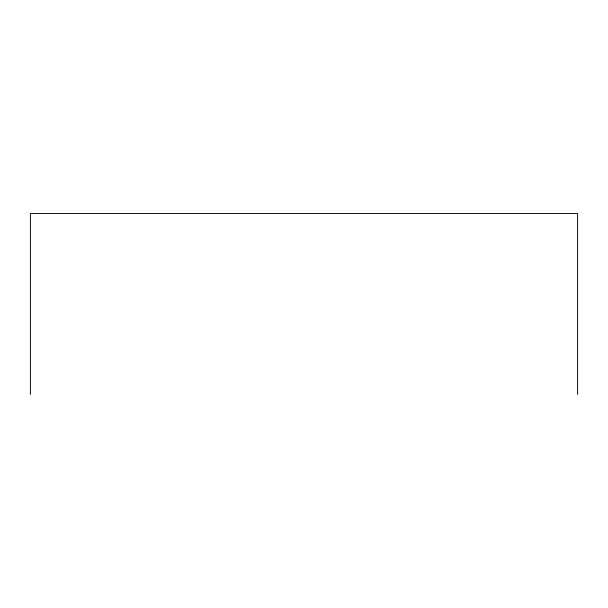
<?xml version="1.0" encoding="UTF-8"?>
<svg xmlns="http://www.w3.org/2000/svg" width="608" height="608" viewBox="0 0 608 608"><rect width="100%" height="100%" fill="white"/><g stroke="black" fill="none" stroke-linecap="round" stroke-linejoin="round"><path stroke-width="0.91" d="M577.6 394.448L577.6 213.552L30.4 213.552L30.4 394.448"/></g></svg>
